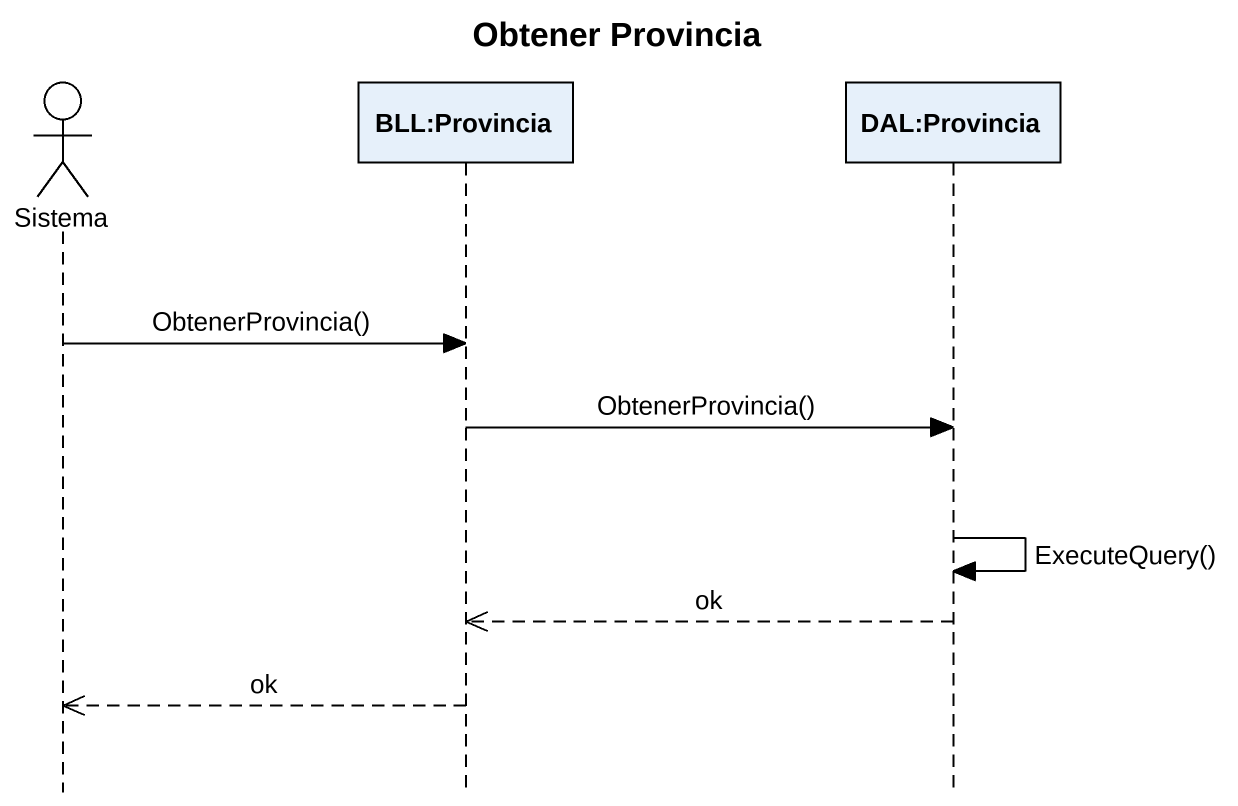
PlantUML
@startuml
title Obtener Provincia
hide footbox
actor Sistema
participant "BLL:Provincia" as BLL_Provincia
participant "DAL:Provincia" as DAL_Provincia

Sistema -> BLL_Provincia : ObtenerProvincia()
BLL_Provincia -> DAL_Provincia : ObtenerProvincia()
DAL_Provincia -> DAL_Provincia : ExecuteQuery()
DAL_Provincia -->> BLL_Provincia : ok
BLL_Provincia -->> Sistema : ok
@enduml
